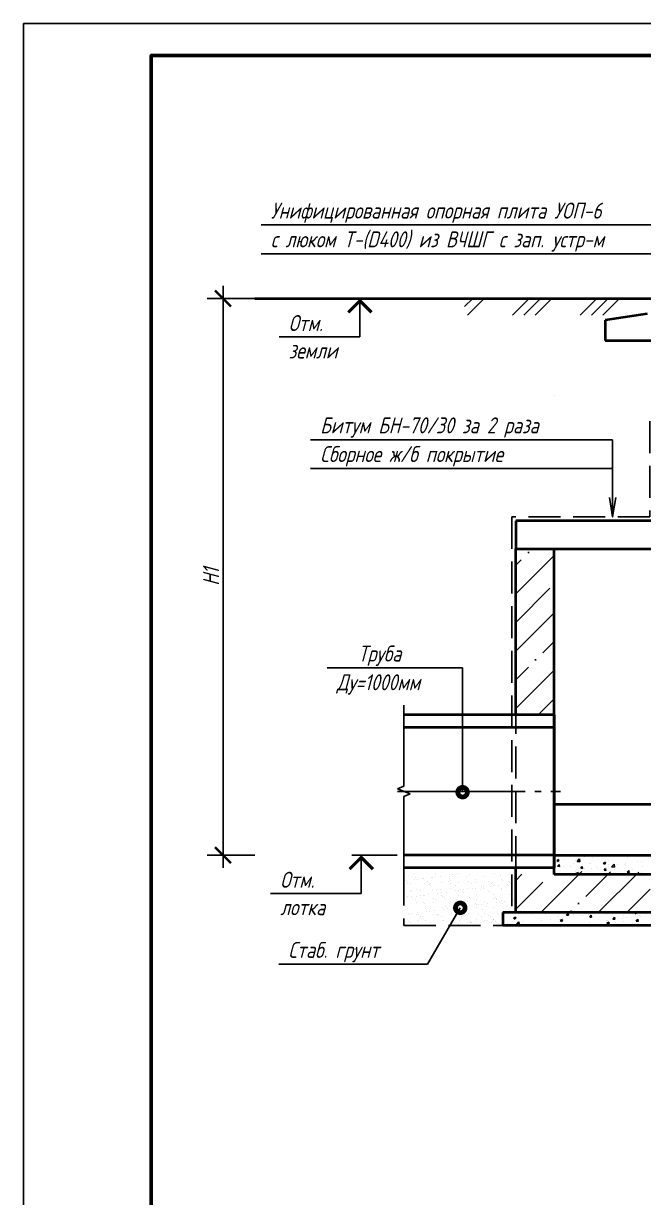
# Model space of a CAD drawing. Header units: millimetres. Extents: x 28488 to 58188, y -57829 to -36829.
# Drawn here: x 28488 to 33343, y -46024 to -36829 of the extents above; entities that cross this region are included whole.
import ezdxf
from ezdxf.enums import TextEntityAlignment as Align

# ---------------------------------------------------------------- set-up
doc = ezdxf.new("R2010")
doc.units = ezdxf.units.MM
doc.set_wipeout_variables(frame=1)
for name, pattern in [('GOST2.303 4', [7, 5, -2, 0]), ('GOST2.303 5', [24, 20, -1.5, 1, -1.5]), ('ГОСТ 2.303 4', [7, 5, -2, 0])]:
    doc.linetypes.add(name, pattern=pattern)
doc.layers.get('0').update_dxf_attribs({"lineweight": 40})
for name, color, linetype in [('Линии', 7, 'Continuous'), ('Надписи', 7, 'Continuous'), ('СПДС_Надписи', 7, 'Continuous'), ('Штриховка', 7, 'Continuous')]:
    doc.layers.add(name, color=color, linetype=linetype)
doc.styles.add('GOST 2.304', font='CS_Gost2304.shx', dxfattribs={"oblique": 15})

# ---------------------------------------------------------------- blocks, each defined once
blk = doc.blocks.new('_ArchTick')
at = {"color": 0, "linetype": 'ByBlock', "const_width": 0.15}
blk.add_lwpolyline([(-0.5, -0.5), (0.5, 0.5)], dxfattribs=at)

msp = doc.modelspace()

# ---------------------------------------------------------------- hatches: boundary and pattern name
at = {"layer": 'Линии', "ltscale": 50}
h = msp.add_hatch(dxfattribs=at)
h.set_pattern_fill('ANSI35', color=256, scale=50, style=0)
h.paths.add_polyline_path([(32641.9, -40942.9), (32341.9, -40942.9), (32341.9, -42242.9), (32641.9, -42242.9)])
h.paths.add_polyline_path([(35341.9, -43487.9), (35041.9, -43487.9), (35041.9, -43492.9), (32641.9, -43469.2), (32641.9, -43516.7), (32341.9, -43487.9), (32341.9, -43792.9), (35341.9, -43792.9)])
h.paths.add_polyline_path([(35341.9, -40942.9), (35041.9, -40942.9), (35041.9, -42242.9), (35341.9, -42242.9)])

# ---------------------------------------------------------------- linework, layer by layer
at = {"ltscale": 50}
for p, q in [((30300.4, -38982.9), (37821.7, -38982.9)), ((33372.5, -39102.9), (33041.9, -39152.9)), ((33041.9, -39152.9), (33041.9, -39312.9)), ((33041.9, -39312.9), (34641.9, -39312.9)), ((32641.9, -39742.9), (32641.9, -39742.9)), ((32641.9, -39742.9), (32641.9, -39742.9)), ((32641.9, -39742.9), (32641.9, -39742.9)), ((35341.9, -40722.9), (32341.9, -40722.9)), ((32341.9, -40722.9), (32341.9, -40942.9)), ((32641.9, -40942.9), (32641.9, -40942.9)), ((32641.9, -40942.9), (32641.9, -40942.9)), ((32641.9, -40942.9), (32641.9, -40942.9)), ((32641.9, -42242.9), (31466.5, -42242.9)), ((32641.9, -42242.9), (32641.9, -42242.9)), ((32641.9, -42242.9), (32641.9, -43442.9)), ((32641.9, -42342.9), (31466.5, -42342.9)), ((32641.9, -42942.9), (35041.9, -42942.9)), ((32641.9, -43342.9), (31466.5, -43342.9)), ((32641.9, -43342.9), (35041.9, -43342.9)), ((32641.9, -43442.9), (31466.5, -43442.9)), ((32341.9, -43792.9), (32341.9, -43442.9)), ((32641.9, -43442.9), (32641.9, -43442.9)), ((32341.9, -43792.9), (32241.9, -43792.9)), ((32241.9, -43792.9), (32241.9, -43892.9)), ((35341.9, -43792.9), (32341.9, -43792.9)), ((35441.9, -43892.9), (32241.9, -43892.9))]:
    msp.add_line(p, q, dxfattribs=at)
msp.add_lwpolyline([(32341.9, -42242.9), (32341.9, -40942.9), (35341.9, -40942.9), (35341.9, -42242.9)], dxfattribs=at)
msp.add_lwpolyline([(32641.9, -43492.9), (32641.9, -40942.9), (35041.9, -40942.9), (35041.9, -43492.9)], close=True, dxfattribs=at)
at = {"layer": 'Линии', "linetype": 'GOST2.303 4', "ltscale": 50}
for p, q in [((32641.9, -39742.9), (32641.9, -39742.9)), ((32641.9, -39742.9), (32641.9, -39742.9)), ((32641.9, -39742.9), (32641.9, -39742.9)), ((32641.9, -40942.9), (32641.9, -40942.9)), ((32641.9, -40942.9), (32641.9, -40942.9)), ((32641.9, -40942.9), (32641.9, -40942.9)), ((32341.9, -43442.9), (32341.9, -41997.9)), ((32641.9, -42242.9), (32641.9, -42242.9)), ((32641.9, -42342.9), (31466.5, -42342.9)), ((31466.5, -43342.9), (32641.9, -43342.9)), ((31466.5, -43487.9), (31466.5, -43892.9)), ((32641.9, -43442.9), (32641.9, -43442.9)), ((31466.5, -43892.9), (32241.9, -43892.9))]:
    msp.add_line(p, q, dxfattribs=at)
at = {"layer": 'Линии', "ltscale": 50}
for p, q in [((31466.5, -42167.9), (31466.5, -42801.9)), ((31466.5, -42801.9), (31416.5, -42823.9)), ((31416.5, -42823.9), (31516.5, -42861.9)), ((31516.5, -42861.9), (31466.5, -42883.9)), ((31466.5, -42883.9), (31466.5, -43517.9))]:
    msp.add_line(p, q, dxfattribs=at)
at = {"layer": 'Линии', "linetype": 'GOST2.303 5', "ltscale": 50}
msp.add_line((31416.5, -42842.9), (32691.9, -42842.9), dxfattribs=at)
at = {"layer": 'Линии', "linetype": 'Continuous', "ltscale": 50}
for p, q in [((32659, -43400.2), (32659, -43400.2)), ((32663, -43384), (32675.6, -43392.5)), ((32663.1, -43384), (32680.9, -43377.2)), ((32675.6, -43392.5), (32680.8, -43377.1)), ((32676.8, -43346.3), (32676.8, -43346.3)), ((32681.6, -43400), (32681.6, -43400)), ((32721.3, -43377.3), (32721.3, -43377.3)), ((32809.9, -43383.8), (32809.9, -43383.8)), ((32822.2, -43391.2), (32842, -43370.5)), ((32822.2, -43391.3), (32844.8, -43394.8)), ((32844.8, -43394.7), (32842, -43370.6)), ((32881.7, -43356.1), (32881.7, -43356.1)), ((32941.8, -43364.7), (32941.8, -43364.7)), ((32945.3, -43347.8), (32945.3, -43347.8)), ((33028.1, -43404.3), (33045.9, -43397.5)), ((33040.6, -43412.8), (33045.8, -43397.4)), ((33070, -43384.4), (33070, -43384.4)), ((33072.2, -43346.8), (33072.2, -43346.8)), ((33218.2, -43358.9), (33218.2, -43358.9)), ((33294.9, -43393.1), (33294.9, -43393.1)), ((33329.4, -43396.1), (33329.4, -43396.1)), ((31553.5, -43488.4), (31553.5, -43488.4)), ((31711.7, -43488.1), (31711.7, -43488.1)), ((31888.6, -43489), (31888.6, -43489)), ((31982.6, -43492.8), (31982.6, -43492.8)), ((32179.5, -43488.8), (32179.5, -43488.8)), ((32654.5, -43477.4), (32654.5, -43477.4)), ((32668.9, -43429.3), (32684.1, -43430.7)), ((32669.1, -43429.4), (32681.4, -43414.8)), ((32678.5, -43484.6), (32678.5, -43484.6)), ((32684, -43431.3), (32681.1, -43415.3)), ((32712.6, -43434.3), (32712.6, -43434.3)), ((32773.8, -43435.2), (32773.8, -43435.2)), ((32794.6, -43405.9), (32794.6, -43405.9)), ((32806.8, -43468.3), (32806.8, -43468.3)), ((32814.6, -43486.2), (32824.5, -43492.9)), ((32814.7, -43486.3), (32832.5, -43479.4)), ((32814.9, -43456.3), (32814.9, -43456.3)), ((32827.8, -43492.9), (32832.4, -43479.4)), ((32848.1, -43440), (32848.1, -43440)), ((32851.1, -43445.3), (32866.2, -43446.6)), ((32851.3, -43445.3), (32863.6, -43430.7)), ((32866.2, -43447.2), (32863.3, -43431.3)), ((32878.5, -43448), (32878.5, -43448)), ((32921.9, -43409.8), (32921.9, -43409.8)), ((32930.2, -43411.6), (32930.2, -43411.6)), ((32938.7, -43449.3), (32938.7, -43449.3)), ((32974.7, -43435.3), (32974.7, -43435.3)), ((32983.7, -43445.7), (32983.7, -43445.7)), ((33028, -43404.3), (33040.6, -43412.8)), ((33033.3, -43461.2), (33048.4, -43462.5)), ((33033.5, -43461.2), (33045.8, -43446.6)), ((33048.4, -43463.1), (33045.4, -43447.2)), ((33065.8, -43417.3), (33065.8, -43417.3)), ((33069.2, -43431.4), (33069.2, -43431.4)), ((33093.3, -43433.2), (33113.1, -43412.6)), ((33093.3, -43433.4), (33115.9, -43436.9)), ((33115.9, -43436.7), (33113.1, -43412.6)), ((33119.3, -43451.5), (33119.3, -43451.5)), ((33135.1, -43414.2), (33135.1, -43414.2)), ((33197.5, -43415.1), (33197.5, -43415.1)), ((33198.7, -43405.8), (33198.7, -43405.8)), ((33201.4, -43423.1), (33201.4, -43423.1)), ((33215.4, -43477.2), (33230.6, -43478.5)), ((33215.7, -43477.2), (33227.9, -43462.6)), ((33230.6, -43479.1), (33227.6, -43463.2)), ((33254.9, -43457.2), (33254.9, -43457.2)), ((33326.3, -43480.6), (33326.3, -43480.6)), ((33336.9, -43428.8), (33336.9, -43428.8)), ((31478.3, -43543), (31478.3, -43543)), ((31490.9, -43566.6), (31490.9, -43566.6)), ((31496, -43552.8), (31496, -43552.8)), ((31517.5, -43566.5), (31517.5, -43566.5)), ((31547.3, -43533.9), (31547.3, -43533.9)), ((31559.4, -43514), (31559.4, -43514)), ((31573.8, -43530.4), (31573.8, -43530.4)), ((31615.1, -43525), (31615.1, -43525)), ((31617.2, -43527.1), (31617.2, -43527.1)), ((31628.1, -43561.7), (31628.1, -43561.7)), ((31654.2, -43552.5), (31654.2, -43552.5)), ((31667.8, -43573.4), (31667.8, -43573.4)), ((31675.7, -43566.2), (31675.7, -43566.2)), ((31677.1, -43582), (31677.1, -43582)), ((31684.1, -43515.9), (31684.1, -43515.9)), ((31689.3, -43514.7), (31689.3, -43514.7)), ((31710.5, -43512.4), (31710.5, -43512.4)), ((31751.8, -43507), (31751.8, -43507)), ((31761, -43560), (31761, -43560)), ((31812.4, -43552.2), (31812.4, -43552.2)), ((31820.5, -43528.9), (31820.5, -43528.9)), ((31820.8, -43497.9), (31820.8, -43497.9)), ((31826.5, -43509.7), (31826.5, -43509.7)), ((31829.8, -43537.4), (31829.8, -43537.4)), ((31833.9, -43565.9), (31833.9, -43565.9)), ((31847.3, -43494.4), (31847.3, -43494.4)), ((31874, -43577.9), (31874, -43577.9)), ((31891, -43560.6), (31891, -43560.6)), ((31959.5, -43508), (31959.5, -43508)), ((31970.6, -43551.9), (31970.6, -43551.9)), ((31992, -43565.6), (31992, -43565.6)), ((32026.7, -43533.3), (32026.7, -43533.3)), ((32028.2, -43555.7), (32028.2, -43555.7)), ((32077.3, -43579.7), (32077.3, -43579.7)), ((32089.5, -43508.7), (32089.5, -43508.7)), ((32128.8, -43551.7), (32128.8, -43551.7)), ((32150.2, -43565.3), (32150.2, -43565.3)), ((32161.2, -43554), (32161.2, -43554)), ((32167.6, -43583.8), (32167.6, -43583.8)), ((32208.9, -43578.4), (32208.9, -43578.4)), ((32226.7, -43503.7), (32226.7, -43503.7)), ((32230, -43535.1), (32230, -43535.1)), ((32239.4, -43543.7), (32239.4, -43543.7)), ((32277.9, -43569.3), (32277.9, -43569.3)), ((32283.6, -43584.2), (32283.6, -43584.2)), ((32287, -43551.4), (32287, -43551.4)), ((32291.1, -43554.6), (32291.1, -43554.6)), ((32304.3, -43565.8), (32304.3, -43565.8)), ((32308.4, -43565), (32308.4, -43565)), ((31483.9, -43673.8), (31483.9, -43673.8)), ((31494.1, -43664.5), (31494.1, -43664.5)), ((31515.1, -43618), (31515.1, -43618)), ((31524.4, -43626.6), (31524.4, -43626.6)), ((31525.2, -43668.4), (31525.2, -43668.4)), ((31562.6, -43611.9), (31562.6, -43611.9)), ((31568.6, -43667.1), (31568.6, -43667.1)), ((31594.2, -43659.3), (31594.2, -43659.3)), ((31594.6, -43615.6), (31594.6, -43615.6)), ((31620.6, -43655.8), (31620.6, -43655.8)), ((31631.3, -43659.6), (31631.3, -43659.6)), ((31661.9, -43650.4), (31661.9, -43650.4)), ((31692.5, -43612.5), (31692.5, -43612.5)), ((31721.3, -43622.5), (31721.3, -43622.5)), ((31730.9, -43641.3), (31730.9, -43641.3)), ((31752.8, -43615.3), (31752.8, -43615.3)), ((31757.4, -43637.8), (31757.4, -43637.8)), ((31764.2, -43657.9), (31764.2, -43657.9)), ((31771.9, -43668.8), (31771.9, -43668.8)), ((31781.2, -43677.4), (31781.2, -43677.4)), ((31798.7, -43632.4), (31798.7, -43632.4)), ((31829.7, -43607.6), (31829.7, -43607.6)), ((31867.7, -43623.3), (31867.7, -43623.3)), ((31894.1, -43619.8), (31894.1, -43619.8)), ((31894.2, -43658.5), (31894.2, -43658.5)), ((31911, -43615), (31911, -43615)), ((31924.6, -43624.3), (31924.6, -43624.3)), ((31934, -43632.8), (31934, -43632.8)), ((31935.4, -43614.4), (31935.4, -43614.4)), ((31962.7, -43605.9), (31962.7, -43605.9)), ((31978.2, -43673.3), (31978.2, -43673.3)), ((32004.4, -43605.3), (32004.4, -43605.3)), ((32030.8, -43601.8), (32030.8, -43601.8)), ((32031.4, -43653.5), (32031.4, -43653.5)), ((32069.2, -43614.7), (32069.2, -43614.7)), ((32072.1, -43596.4), (32072.1, -43596.4)), ((32086.7, -43588.3), (32086.7, -43588.3)), ((32092.7, -43606.5), (32092.7, -43606.5)), ((32130.9, -43628.8), (32130.9, -43628.8)), ((32141.1, -43587.3), (32141.1, -43587.3)), ((32164.4, -43651.8), (32164.4, -43651.8)), ((32181.4, -43675.1), (32181.4, -43675.1)), ((32227.4, -43614.4), (32227.4, -43614.4)), ((32229.9, -43601.6), (32229.9, -43601.6)), ((32294.3, -43652.5), (32294.3, -43652.5)), ((32334.1, -43630.5), (32334.1, -43630.5)), ((31475.8, -43766.6), (31475.8, -43766.6)), ((31477.4, -43743.1), (31477.4, -43743.1)), ((31497.3, -43762.4), (31497.3, -43762.4)), ((31537.1, -43680), (31537.1, -43680)), ((31558.5, -43693.7), (31558.5, -43693.7)), ((31565.8, -43709.8), (31565.8, -43709.8)), ((31619.2, -43713.4), (31619.2, -43713.4)), ((31628.5, -43722), (31628.5, -43722)), ((31634.5, -43757.4), (31634.5, -43757.4)), ((31635.6, -43742.8), (31635.6, -43742.8)), ((31672.7, -43762.5), (31672.7, -43762.5)), ((31695.3, -43679.7), (31695.3, -43679.7)), ((31695.7, -43710.4), (31695.7, -43710.4)), ((31716.7, -43693.4), (31716.7, -43693.4)), ((31767.4, -43755.7), (31767.4, -43755.7)), ((31777.8, -43766.6), (31777.8, -43766.6)), ((31793.8, -43742.5), (31793.8, -43742.5)), ((31804.2, -43763.2), (31804.2, -43763.2)), ((31825.4, -43717.9), (31825.4, -43717.9)), ((31832.9, -43705.5), (31832.9, -43705.5)), ((31845.5, -43757.7), (31845.5, -43757.7)), ((31853.5, -43679.4), (31853.5, -43679.4)), ((31874.9, -43693.1), (31874.9, -43693.1)), ((31876, -43764.3), (31876, -43764.3)), ((31897.4, -43756.4), (31897.4, -43756.4)), ((31914.5, -43748.6), (31914.5, -43748.6)), ((31940.9, -43745.2), (31940.9, -43745.2)), ((31952, -43742.2), (31952, -43742.2)), ((31965.9, -43703.8), (31965.9, -43703.8)), ((31982.2, -43739.7), (31982.2, -43739.7)), ((32011.7, -43679.2), (32011.7, -43679.2)), ((32028.7, -43719.7), (32028.7, -43719.7)), ((32033.1, -43692.8), (32033.1, -43692.8)), ((32034.6, -43751.4), (32034.6, -43751.4)), ((32038.1, -43728.3), (32038.1, -43728.3)), ((32051.2, -43730.6), (32051.2, -43730.6)), ((32077.7, -43727.2), (32077.7, -43727.2)), ((32082.3, -43768.8), (32082.3, -43768.8)), ((32095.9, -43704.4), (32095.9, -43704.4)), ((32110.2, -43741.9), (32110.2, -43741.9)), ((32119, -43721.7), (32119, -43721.7)), ((32167.6, -43749.7), (32167.6, -43749.7)), ((32169.9, -43678.9), (32169.9, -43678.9)), ((32188, -43712.6), (32188, -43712.6)), ((32190.8, -43683.7), (32190.8, -43683.7)), ((32191.3, -43692.5), (32191.3, -43692.5)), ((32214.4, -43709.2), (32214.4, -43709.2)), ((32233.1, -43699.5), (32233.1, -43699.5)), ((32235, -43724.2), (32235, -43724.2)), ((32255.7, -43703.7), (32255.7, -43703.7)), ((32268.4, -43741.6), (32268.4, -43741.6)), ((32297.5, -43750.3), (32297.5, -43750.3)), ((32324.7, -43694.6), (32324.7, -43694.6)), ((32328.1, -43678.6), (32328.1, -43678.6)), ((31500.5, -43860.3), (31500.5, -43860.3)), ((31504.3, -43802.6), (31504.3, -43802.6)), ((31520, -43807.1), (31520, -43807.1)), ((31530.7, -43799.2), (31530.7, -43799.2)), ((31569, -43807.7), (31569, -43807.7)), ((31570.6, -43853.4), (31570.6, -43853.4)), ((31572, -43793.7), (31572, -43793.7)), ((31578.1, -43807.2), (31578.1, -43807.2)), ((31599.5, -43820.9), (31599.5, -43820.9)), ((31637.7, -43855.3), (31637.7, -43855.3)), ((31641, -43784.6), (31641, -43784.6)), ((31667.5, -43781.2), (31667.5, -43781.2)), ((31698.9, -43808.3), (31698.9, -43808.3)), ((31708.8, -43775.7), (31708.8, -43775.7)), ((31723.3, -43808.8), (31723.3, -43808.8)), ((31732.7, -43817.4), (31732.7, -43817.4)), ((31736.3, -43806.9), (31736.3, -43806.9)), ((31757.7, -43820.6), (31757.7, -43820.6)), ((31770.6, -43853.6), (31770.6, -43853.6)), ((31776.9, -43857.9), (31776.9, -43857.9)), ((31836.1, -43803.4), (31836.1, -43803.4)), ((31885.4, -43772.8), (31885.4, -43772.8)), ((31894.5, -43806.7), (31894.5, -43806.7)), ((31900.6, -43854.2), (31900.6, -43854.2)), ((31915.9, -43820.3), (31915.9, -43820.3)), ((31929.6, -43813.3), (31929.6, -43813.3)), ((31969.1, -43801.7), (31969.1, -43801.7)), ((31980.1, -43859.7), (31980.1, -43859.7)), ((32037.8, -43849.3), (32037.8, -43849.3)), ((32052.7, -43806.4), (32052.7, -43806.4)), ((32074.1, -43820), (32074.1, -43820)), ((32098.1, -43856), (32098.1, -43856)), ((32099.1, -43802.3), (32099.1, -43802.3)), ((32124.5, -43852.5), (32124.5, -43852.5)), ((32132.8, -43815.1), (32132.8, -43815.1)), ((32142.2, -43823.7), (32142.2, -43823.7)), ((32165.8, -43847.1), (32165.8, -43847.1)), ((32170.8, -43847.6), (32170.8, -43847.6)), ((32210.9, -43806.1), (32210.9, -43806.1)), ((32232.3, -43819.7), (32232.3, -43819.7)), ((32234.8, -43838), (32234.8, -43838)), ((32236.3, -43797.4), (32236.3, -43797.4)), ((32285.6, -43770.5), (32285.6, -43770.5)), ((32294.2, -43799), (32294.2, -43799)), ((32294.9, -43779.1), (32294.9, -43779.1)), ((32326, -43834.3), (32338.6, -43842.8)), ((32326.1, -43834.3), (32343.9, -43827.5)), ((32328.7, -43833.1), (32328.7, -43833.1)), ((32338.6, -43842.7), (32343.7, -43827.4)), ((32403.8, -43859.7), (32403.8, -43859.7)), ((32476.8, -43807.7), (32476.8, -43807.7)), ((32535.8, -43840.7), (32535.8, -43840.7)), ((32547.6, -43857.1), (32547.6, -43857.1)), ((32557.2, -43795.5), (32572.4, -43796.8)), ((32557.4, -43795.5), (32559.6, -43792.9)), ((32572.3, -43797.4), (32571.5, -43792.9)), ((32611.2, -43848.7), (32611.2, -43848.7)), ((32644.1, -43793.9), (32644.1, -43793.9)), ((32666.2, -43822.8), (32666.2, -43822.8)), ((32691, -43854.6), (32703.6, -43863.1)), ((32691.1, -43854.6), (32708.9, -43847.8)), ((32703.6, -43863.1), (32708.8, -43847.7)), ((32707.4, -43836), (32707.4, -43836)), ((32739.4, -43811.5), (32754.5, -43812.8)), ((32739.6, -43811.5), (32751.9, -43796.9)), ((32754.5, -43813.4), (32751.6, -43797.4)), ((32779.6, -43799.6), (32779.6, -43799.6)), ((32794.5, -43806.5), (32794.5, -43806.5)), ((32867.8, -43814.9), (32867.8, -43814.9)), ((32915.2, -43805.4), (32915.2, -43805.4)), ((32921.6, -43827.4), (32936.7, -43828.7)), ((32921.8, -43827.4), (32934.1, -43812.8)), ((32931.4, -43806.5), (32931.4, -43806.5)), ((32936.7, -43829.3), (32933.7, -43813.4)), ((33027.6, -43793.9), (33027.6, -43793.9)), ((33050.8, -43811.1), (33050.8, -43811.1)), ((33053.7, -43854.2), (33053.7, -43854.2)), ((33058.8, -43857.6), (33058.8, -43857.6)), ((33103.7, -43843.3), (33118.9, -43844.7)), ((33104, -43843.3), (33116.2, -43828.7)), ((33118.9, -43845.2), (33115.9, -43829.3)), ((33182, -43837.9), (33182, -43837.9)), ((33186.4, -43816.8), (33186.4, -43816.8)), ((33206.9, -43832.1), (33206.9, -43832.1)), ((33269.4, -43793), (33282.1, -43801.6)), ((33269.6, -43793.1), (33270, -43792.9)), ((33281, -43851.9), (33281, -43851.9)), ((33282.1, -43801.5), (33285, -43792.9)), ((33285.9, -43859.3), (33301.1, -43860.6)), ((33286.2, -43859.3), (33298.4, -43844.7)), ((33301, -43861.2), (33298.1, -43845.3)), ((33313.9, -43818.9), (33313.9, -43818.9)), ((33322, -43822.5), (33322, -43822.5)), ((31518.4, -43870.3), (31518.4, -43870.3)), ((31579.9, -43862), (31579.9, -43862)), ((31676.6, -43870), (31676.6, -43870)), ((31824.6, -43892), (31824.6, -43892)), ((31834.8, -43869.7), (31834.8, -43869.7)), ((31851, -43888.5), (31851, -43888.5)), ((31892.3, -43883.1), (31892.3, -43883.1)), ((31961.3, -43874), (31961.3, -43874)), ((31987.8, -43870.5), (31987.8, -43870.5)), ((31989.5, -43868.2), (31989.5, -43868.2)), ((31993, -43869.4), (31993, -43869.4)), ((32029.1, -43865.1), (32029.1, -43865.1)), ((32151.2, -43869.1), (32151.2, -43869.1)), ((32186.4, -43864.2), (32186.4, -43864.2)), ((32275.5, -43876), (32275.5, -43876)), ((32291, -43890.8), (32291, -43890.8)), ((32347.4, -43886), (32367.2, -43865.4)), ((32347.4, -43886.2), (32370, -43889.7)), ((32370, -43889.5), (32367.2, -43865.4)), ((32387.2, -43878.2), (32387.2, -43878.2)), ((32791.4, -43891.1), (32791.4, -43891.1)), ((32910.7, -43883), (32910.7, -43883)), ((32923.3, -43872), (32923.3, -43872)), ((33056, -43875), (33068.7, -43883.5)), ((33056.1, -43875), (33073.9, -43868.2)), ((33068.7, -43883.4), (33073.8, -43868.1)), ((33121.2, -43872.9), (33121.2, -43872.9)), ((33184.8, -43864.6), (33184.8, -43864.6)), ((33267.8, -43887.9), (33267.8, -43887.9))]:
    msp.add_line(p, q, dxfattribs=at)
at = {"layer": 'Линии', "linetype": 'ГОСТ 2.303 4', "ltscale": 50}
msp.add_lwpolyline([(33391.9, -39943.1), (33391.9, -40692.9), (32311.9, -40692.9), (32311.9, -43792.9)], dxfattribs=at)
at = {"layer": 'Надписи'}
for p, q in [((28488.1, -36828.8), (58188.1, -36828.8)), ((28488.1, -57828.8), (28488.1, -36828.8))]:
    msp.add_line(p, q, dxfattribs=at)
at = {"layer": 'Надписи', "ltscale": 50}
for p, q in [((30050.4, -38882.9), (30050.4, -43442.9)), ((30300.4, -38982.9), (29925.4, -38982.9)), ((33101, -40088.9), (30736.3, -40088.9)), ((33101, -40088.9), (33101, -40313.9)), ((33101, -40313.9), (30736.3, -40313.9)), ((33101, -40692.9), (33101, -40313.9)), ((31925.9, -41876.3), (30865.9, -41876.3)), ((31925.9, -42849.4), (31925.9, -41876.3)), ((30300.4, -43342.9), (29925.4, -43342.9)), ((31907.9, -43755.1), (31652.5, -44197.5)), ((31652.5, -44197.5), (30486.3, -44197.5))]:
    msp.add_line(p, q, dxfattribs=at)
at = {"layer": 'Надписи', "linetype": 'Continuous', "ltscale": 50}
for p, q in [((32799, -38982.9), (31047.2, -38982.9)), ((31122.2, -38982.9), (31122.2, -39282.9)), ((31122.2, -39282.9), (30489, -39282.9)), ((31413.6, -43342.9), (31057.9, -43342.9)), ((31132.9, -43342.9), (31132.9, -43642.9)), ((31132.9, -43642.9), (30423.2, -43642.9))]:
    msp.add_line(p, q, dxfattribs=at)
at = {"layer": 'Надписи', "lineweight": 60}
msp.add_lwpolyline([(57938.1, -37078.8), (29488.1, -37078.8), (29488.1, -57578.8), (57938.1, -57578.8)], close=True, dxfattribs=at)
at = {"layer": 'Надписи', "linetype": 'Continuous', "ltscale": 50, "const_width": 25}
for points in [[(31213.3, -39091.7), (31122.2, -39000.6), (31031, -39091.7)], [(31224.1, -43451.7), (31132.9, -43360.6), (31041.7, -43451.7)]]:
    msp.add_lwpolyline(points, dxfattribs=at)
at = {"layer": 'Надписи', "ltscale": 50}
msp.add_lwpolyline([(33075.9, -40542.7), (33101, -40692.9), (33126.2, -40542.7)], dxfattribs=at)
at = {"layer": 'Надписи', "ltscale": 50, "const_width": 75}
for points in [[(31944.7, -42849.4, 1), (31907.2, -42849.4, 1)], [(31926.6, -43755.1, 1), (31889.1, -43755.1, 1)]]:
    msp.add_lwpolyline(points, format="xyb", close=True, dxfattribs=at)
at = {"layer": 'СПДС_Надписи', "ltscale": 50}
for p, q in [((33841.9, -38407), (30349.9, -38407)), ((33841.9, -38632), (30349.9, -38632))]:
    msp.add_line(p, q, dxfattribs=at)
at = {"layer": 'Штриховка', "linetype": 'Continuous'}
for p, q in [((31941.9, -39046.5), (32005.5, -38982.9)), ((31963.9, -39112.9), (32093.9, -38982.9)), ((32317.4, -39112.9), (32447.4, -38982.9)), ((32405.8, -39112.9), (32535.8, -38982.9)), ((32494.2, -39112.9), (32624.2, -38982.9)), ((32847.7, -39112.9), (32977.7, -38982.9)), ((32936.1, -39112.9), (33066.1, -38982.9)), ((33024.5, -39112.9), (33154.5, -38982.9))]:
    msp.add_line(p, q, dxfattribs=at)

# ---------------------------------------------------------------- block references
at = {"layer": 'Надписи', "ltscale": 50, "xscale": 125, "yscale": 125, "zscale": 125}
for p, rotation in [((30050.4, -38982.9), 90), ((30050.4, -43342.9), 270)]:
    msp.add_blockref('_ArchTick', p, dxfattribs=dict(at, rotation=rotation))

# ---------------------------------------------------------------- texts
at = {"layer": 'Надписи', "linetype": 'Continuous', "ltscale": 50, "style": 'GOST 2.304', "oblique": 15}
for p in [(30564, -39237.9), (30498.2, -43597.9)]:
    msp.add_text('Отм.', height=125, dxfattribs=at).set_placement(p)
for s, p in [('земли', (30564, -39327.9)), ('лотка ', (30498.2, -43687.9))]:
    msp.add_text(s, height=125, dxfattribs=at).set_placement(p, align=Align.TOP_LEFT)
at = {"layer": 'Надписи', "ltscale": 50, "style": 'GOST 2.304', "oblique": 15}
for s, p in [('Битум БН-70/30 за 2 раза', (30811.3, -40038.9)), ('Сборное ж/б покрытие', (30811.3, -40263.9)), ('Труба ', (31108.9, -41826.3)), ('Ду=1000мм', (30940.9, -42051.3)), ('Стаб. грунт', (30561.3, -44147.5))]:
    msp.add_text(s, height=125, dxfattribs=at).set_placement(p)
at = {"layer": 'Надписи', "ltscale": 50, "insert": (29956.7, -41162.9), "char_height": 125, "attachment_point": 5, "rotation": 90, "style": 'GOST 2.304'}
msp.add_mtext('\\A1;Н1', dxfattribs=at)

# ---------------------------------------------------------------- next in the draw order: wipeouts: each hides what was drawn before it
at = {"color": 7, "ltscale": 50, "true_color": 0xffffff}
for points in [[(30424.9, -38357), (33766.9, -38357), (33766.9, -38232), (30424.9, -38232)], [(30424.9, -38582), (33744.3, -38582), (33744.3, -38457), (30424.9, -38457)]]:
    msp.add_wipeout(points, dxfattribs=at).dxf.layer = 'СПДС_Надписи'

# ---------------------------------------------------------------- next in the draw order: texts
at = {"layer": 'СПДС_Надписи', "ltscale": 50, "style": 'GOST 2.304', "oblique": 15}
for s, p in [('Унифицированная опорная плита УОП-6', (30424.9, -38357)), ('с люком T-(D400) из ВЧШГ с зап. устр-м', (30424.9, -38582))]:
    msp.add_text(s, height=125, dxfattribs=at).set_placement(p)

doc.saveas('drawing.dxf')
